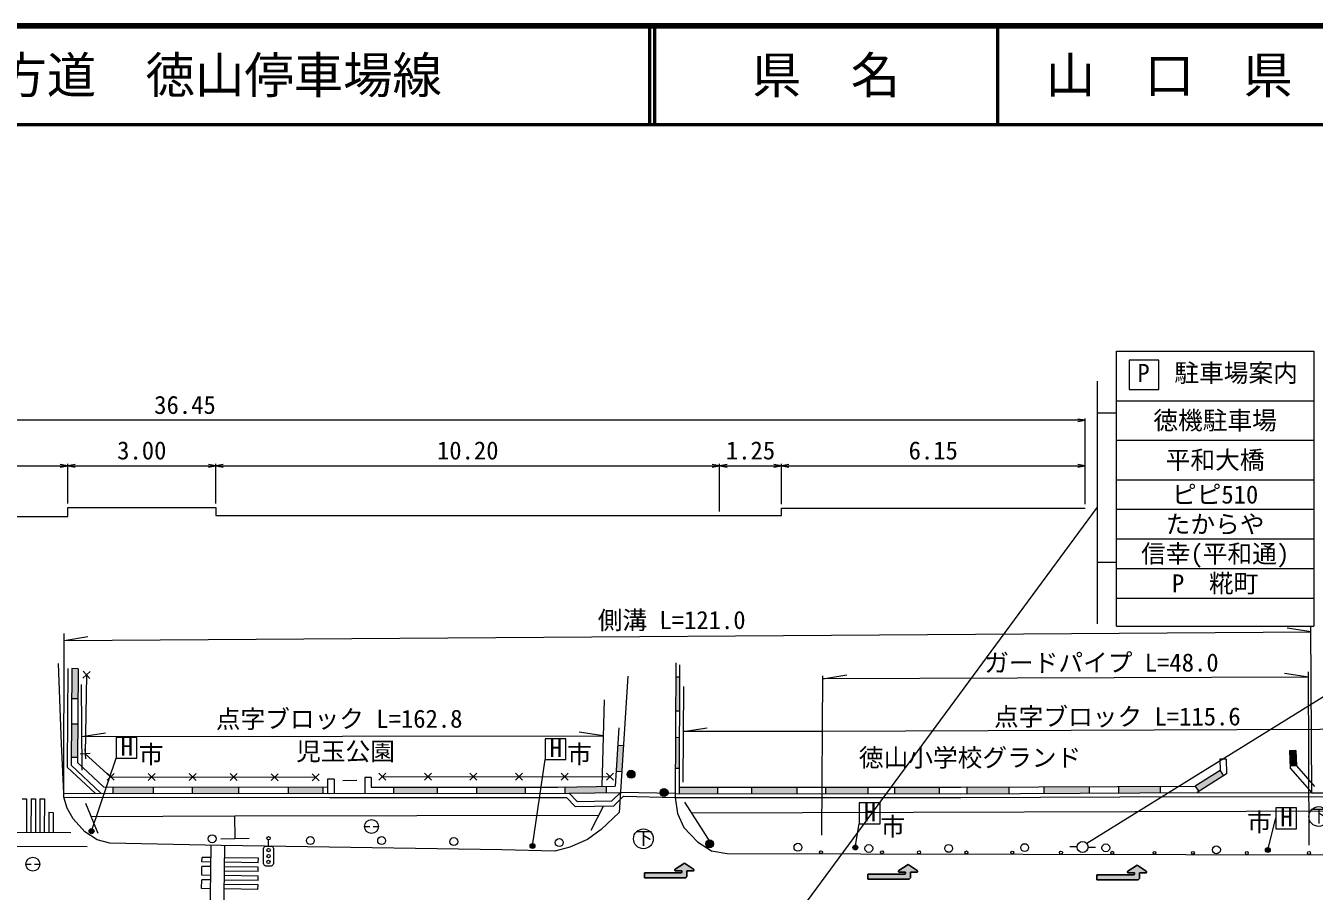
# Model space of a CAD drawing. Units: millimetres at full size, sheet at 1:1000, with parts at other scales. Extents: x 40000 to 680000, y 20000 to 380000.
# Drawn here: x 234608 to 365050, y 292363 to 380000 of the extents above; entities that cross this region are included whole.
import ezdxf
from ezdxf.enums import TextEntityAlignment as Align

# ---------------------------------------------------------------- set-up
doc = ezdxf.new("R2010")
doc.units = ezdxf.units.MM
doc.header["$LTSCALE"] = 1000
for name, color, linetype, lineweight in [('M-BGD', 7, 'Continuous', 13), ('M-BGD-EXST', 7, 'Continuous', 13), ('M-STR-HTXT', 7, 'Continuous', 13), ('M-STR-STR3', 7, 'Continuous', 25), ('M-STR-STRC', 7, 'Continuous', 13), ('M-TTL', 2, 'Continuous', 140), ('M-TTL-LINE', 7, 'Continuous', 50)]:
    doc.layers.add(name, color=color, linetype=linetype, lineweight=lineweight)
doc.layers.add('M-BMK-HTXT', color=7, linetype='Continuous')
doc.layers.add('M-TTL-TXT', color=7, linetype='Continuous')
doc.styles.add('ＭＳ ゴシック', font='')
doc.styles.get('ＭＳ ゴシック').set_extended_font_data('MS Gothic')

# ---------------------------------------------------------------- blocks, each defined once
blk = doc.blocks.new('open_arrow')
at = {"color": 0, "linetype": 'Continuous', "lineweight": -2}
blk.add_lwpolyline([(7.5, 1.25), (0, 0), (7.5, -1.25)], dxfattribs=at)

msp = doc.modelspace()

# ---------------------------------------------------------------- hatches: boundary and pattern name
at = {"layer": 'M-BGD'}
for points in [[(239912, 314898), (239262, 314903), (239241, 311842), (239891, 311837)], [(300809, 314031), (300420, 314033), (300398, 310601), (300807, 310598)], [(239874, 309273), (239224, 309277), (239201, 305919), (239851, 305915)], [(300360, 304806), (300802, 304803), (300804, 307913), (300380, 307916)], [(295124, 307111), (294525, 307149), (294357, 304510), (294956, 304472)], [(363189, 306607), (362539, 306584), (362594, 305049), (363243, 305072)], [(295789, 304601, 0.47269), (295521, 304043, 0.23212), (295795, 303822)], [(295789, 304601), (295795, 303822, 0.62322), (296247, 304381, 0.35806)], [(355861, 304043), (355512, 304591), (353011, 302995), (353360, 302448)], [(243414, 302928), (243414, 302278), (247516, 302275), (247517, 302925)], [(251452, 302922), (251451, 302272), (256132, 302268), (256132, 302918)], [(264681, 302912), (261171, 302914), (261170, 302264), (264680, 302262)], [(276264, 302260), (276264, 302910), (271847, 302911), (271847, 302261)], [(285153, 302259), (285153, 302909), (280250, 302910), (280250, 302260)], [(293380, 302348), (293368, 302998), (289179, 302922), (289191, 302272)], [(299133, 302749, 0.47269), (298866, 302191, 0.23212), (299140, 301970)], [(299133, 302749), (299140, 301970, 0.62322), (299591, 302529, 0.35806)], [(304685, 302259), (304685, 302909), (300800, 302912), (300800, 302262)], [(312712, 302252), (312712, 302902), (308102, 302906), (308102, 302256)], [(315608, 302900), (315608, 302250), (319888, 302246), (319888, 302896)], [(322589, 302894), (322589, 302244), (327110, 302240), (327110, 302890)], [(329911, 302891), (329914, 302241), (334152, 302260), (334149, 302910)], [(342285, 302297), (342282, 302947), (337700, 302926), (337703, 302276)], [(349466, 302329), (349463, 302979), (345279, 302961), (345282, 302311)], [(303749, 297548, 0.47269), (303481, 296991, 0.23212), (303755, 296770)], [(303749, 297548), (303755, 296770, 0.62322), (304206, 297328, 0.35806)]]:
    msp.add_hatch(color=256, dxfattribs=at).paths.add_polyline_path(points)
at = {"layer": 'M-BGD-EXST'}
for points in [[(241498, 298546, 1), (241045, 298335, 1)], [(286129, 297050, 1), (285676, 296840, 1)], [(318817, 296897, 1), (318363, 296686, 1)], [(360576, 296648, 1), (360123, 296438, 1)]]:
    msp.add_hatch(color=256, dxfattribs=at).paths.add_polyline_path(points)
at = {"layer": 'M-STR-STR3'}
for points in [[(301540, 294418), (302160, 294418, 0.74206), (302216, 294601), (301290, 295218), (300365, 294601, 0.74206), (300421, 294417), (301040, 294418), (301041, 294318, -0.41421), (300941, 294218), (297234, 294216), (297235, 293716), (301341, 293718, 0.41388), (301541, 293918)], [(324177, 294283), (324797, 294283, 0.74206), (324852, 294467), (323927, 295083), (323002, 294466, 0.74206), (323057, 294283), (323677, 294283), (323677, 294183, -0.41421), (323577, 294083), (319871, 294082), (319871, 293582), (323977, 293583, 0.41388), (324177, 293783)], [(347360, 294214), (347980, 294215, 0.74206), (348035, 294398), (347110, 295014), (346185, 294397, 0.74206), (346240, 294214), (346860, 294214), (346860, 294114, -0.41421), (346760, 294014), (343054, 294013), (343054, 293513), (347160, 293514, 0.41388), (347360, 293714)]]:
    msp.add_hatch(color=256, dxfattribs=at).paths.add_polyline_path(points)

# ---------------------------------------------------------------- linework, layer by layer
at = {"layer": 'M-BGD'}
for p, q in [((239912, 314898), (239262, 314903)), ((241117, 314620), (240398, 313925)), ((241105, 313913), (240410, 314632)), ((300800, 302912), (300810, 315304)), ((300809, 314031), (300420, 314033)), ((239891, 311837), (239241, 311842)), ((300807, 310598), (300398, 310601)), ((239874, 309273), (239224, 309277)), ((294637, 308919), (294262, 303014)), ((300804, 307913), (300380, 307916)), ((240604, 306780), (240651, 305781)), ((294525, 307149), (295124, 307111)), ((363189, 306607), (362539, 306584)), ((239851, 305915), (239201, 305919)), ((241127, 306304), (240128, 306257)), ((356147, 305736), (355497, 305728)), ((243548, 304301), (242840, 303596)), ((242841, 304303), (243547, 303594)), ((247702, 304292), (246993, 303587)), ((246994, 304294), (247700, 303585)), ((251855, 304284), (251146, 303578)), ((251148, 304285), (251853, 303576)), ((256008, 304275), (255299, 303569)), ((255301, 304276), (256006, 303568)), ((260161, 304266), (259452, 303560)), ((259454, 304267), (260159, 303559)), ((264314, 304257), (263605, 303551)), ((263607, 304258), (264312, 303550)), ((270351, 304331), (271058, 303623)), ((271058, 304330), (270351, 303624)), ((270705, 303977), (293764, 303952)), ((275670, 304325), (274962, 303619)), ((274963, 304326), (275669, 303618)), ((280282, 304320), (279574, 303614)), ((279575, 304321), (280281, 303613)), ((284894, 304315), (284186, 303609)), ((284187, 304316), (284893, 303608)), ((289506, 304310), (288798, 303604)), ((288799, 304311), (289505, 303603)), ((293410, 304305), (294117, 303598)), ((294118, 304305), (293410, 303598)), ((294357, 304510), (294956, 304472)), ((300802, 304803), (300360, 304806)), ((355512, 304591), (355861, 304043)), ((363243, 305072), (362594, 305049)), ((242477, 302928), (265168, 302911)), ((243414, 302928), (243414, 302278)), ((247517, 302925), (247516, 302275)), ((251452, 302922), (251451, 302272)), ((256132, 302918), (256132, 302268)), ((261171, 302914), (261170, 302264)), ((264681, 302912), (264680, 302262)), ((265168, 302911), (265167, 302261)), ((265168, 303707), (265168, 302911)), ((265818, 303707), (265168, 303707)), ((265818, 303707), (265818, 302261)), ((266718, 303581), (268114, 303595)), ((268925, 303868), (268925, 302261)), ((269575, 303868), (268925, 303868)), ((269575, 303868), (269575, 302911)), ((271847, 302911), (271847, 302261)), ((276264, 302910), (276264, 302260)), ((280250, 302910), (280250, 302260)), ((285153, 302909), (285153, 302259)), ((289179, 302922), (289191, 302272)), ((293368, 302998), (293380, 302348)), ((300800, 302262), (300800, 302912)), ((304685, 302259), (304685, 302909)), ((308102, 302256), (308102, 302906)), ((312712, 302252), (312712, 302902)), ((315608, 302250), (315608, 302900)), ((319888, 302246), (319888, 302896)), ((322589, 302244), (322589, 302894)), ((327110, 302240), (327110, 302890)), ((329914, 302241), (329911, 302891)), ((334152, 302260), (334149, 302910)), ((337703, 302276), (337700, 302926)), ((342285, 302297), (342282, 302947)), ((345282, 302311), (345279, 302961)), ((349463, 302979), (349466, 302329)), ((353011, 302995), (353360, 302448)), ((238470, 301881), (265399, 301861)), ((238471, 302281), (265399, 302261)), ((265168, 302261), (265168, 302261)), ((265399, 302261), (289624, 302280)), ((265399, 301861), (289336, 301859)), ((290232, 300941), (289336, 301859)), ((289624, 302280), (294823, 302374)), ((289624, 302280), (290439, 301445)), ((290439, 301445), (293938, 301508)), ((293938, 301508), (294823, 302374)), ((294146, 301012), (295130, 301976)), ((300345, 302262), (294823, 302374)), ((295130, 301976), (300341, 301862)), ((300341, 301862), (329258, 301838)), ((300345, 302262), (329258, 302238)), ((301300, 301391), (303936, 297278)), ((329258, 302238), (353433, 302347)), ((329258, 301838), (353433, 301947)), ((353433, 302347), (364790, 302329)), ((353433, 301947), (364791, 301929)), ((364790, 302329), (406638, 302505)), ((364791, 301929), (407035, 302106)), ((240642, 301279), (241902, 298249)), ((290232, 300941), (294146, 301012)), ((293061, 300937), (291831, 298503)), ((255823, 297687), (255778, 299987)), ((268913, 298922), (269438, 298922)), ((269788, 298922), (270313, 298922)), ((254355, 297653), (257236, 297720)), ((341050, 296843), (340300, 296845)), ((342150, 296841), (342900, 296839)), ((234620, 295102), (235145, 295102)), ((235495, 295102), (236020, 295102))]:
    msp.add_line(p, q, dxfattribs=at)
for points in [[(159604, 331132), (186104, 331132), (186104, 330299), (192354, 330299), (238854, 330299), (238854, 331212), (253854, 331212), (253854, 330405), (304854, 330405), (311104, 330405), (311104, 331146), (341854, 331146)], [(295570, 314141), (294694, 300338), (292856, 298603), (291469, 297613), (289691, 296814), (288153, 296426), (282821, 296561), (254377, 297008), (243120, 297234), (241852, 297573), (240589, 298365), (239395, 299702), (238816, 300781), (238470, 301881), (238471, 302281), (238242, 307296), (237922, 315436)], [(238862, 314905), (238795, 304941), (241635, 302279)], [(239262, 314903), (239196, 305113), (242220, 302279)], [(239912, 314898), (239848, 305393), (242477, 302928)], [(300429, 315493), (300341, 301862), (300592, 300224), (301227, 298800), (302622, 297373), (304047, 296464), (305600, 296183), (319115, 296166), (352038, 296095), (379760, 296062)], [(240758, 314272), (240628, 306281), (243194, 303949), (263960, 303904)], [(362539, 306584), (362602, 304817), (364790, 302329)], [(363189, 306607), (363243, 305072), (365083, 302980)], [(355497, 305728), (355512, 304591), (353011, 302995)], [(356147, 305736), (356166, 304238), (353202, 302346)], [(269575, 302911), (288465, 302909), (294262, 303014)], [(300800, 302912), (329256, 302888), (353011, 302995)], [(241200, 299939), (255778, 299987), (292618, 300061)], [(302002, 300297), (369410, 300495), (392262, 300522), (408214, 300588)]]:
    msp.add_lwpolyline(points, dxfattribs=at)
for centre, radius in [((295884, 304212), 400), ((299228, 302360), 400), ((269613, 298922), 700), ((253481, 297676), 400), ((263417, 297494), 400), ((270636, 297494), 400), ((277943, 297389), 400), ((288619, 297290), 400), ((303844, 297160), 400), ((312784, 296816), 400), ((315113, 296321), 150), ((319956, 296687), 400), ((321295, 296312), 150), ((325039, 296304), 150), ((328041, 296703), 400), ((329836, 296293), 150), ((334476, 296283), 150), ((335734, 296778), 400), ((339412, 296273), 150), ((341600, 296842), 550), ((343951, 296757), 400), ((344598, 296261), 150), ((348877, 296252), 150), ((352771, 296244), 150), ((355148, 296558), 400), ((358228, 296238), 150), ((364521, 296230), 150), ((235320, 295102), 700)]:
    msp.add_circle(centre, radius, dxfattribs=at)
at = {"layer": 'M-BGD-EXST'}
for p, q in [((245862, 307947), (243762, 307947)), ((243762, 307947), (243762, 305847)), ((245862, 305847), (245862, 307947)), ((289294, 307797), (287194, 307797)), ((287194, 307797), (287194, 305697)), ((289294, 305697), (289294, 307797)), ((241271, 298440), (243762, 305847)), ((243762, 305847), (245862, 305847)), ((285903, 296945), (287194, 305697)), ((287194, 305697), (289294, 305697)), ((321093, 301304), (318993, 301304)), ((318993, 301304), (318993, 299204)), ((321093, 299204), (321093, 301304)), ((363267, 300797), (361167, 300797)), ((361167, 300797), (361167, 298697)), ((363267, 298697), (363267, 300797)), ((318590, 296791), (318993, 299204)), ((318993, 299204), (321093, 299204)), ((360350, 296543), (361167, 299747)), ((361167, 298697), (363267, 298697))]:
    msp.add_line(p, q, dxfattribs=at)
for centre, radius in [((365508, 299927), 1000), ((241271, 298440), 250), ((297137, 297671), 1000), ((285903, 296945), 250), ((318590, 296791), 250), ((360350, 296543), 250)]:
    msp.add_circle(centre, radius, dxfattribs=at)
at = {"layer": 'M-STR-HTXT'}
for p, q in [((341854, 340047), (159604, 340047)), ((341854, 331546), (341854, 340247)), ((192354, 335434), (238854, 335434)), ((238854, 331612), (238854, 335634)), ((238854, 335434), (253854, 335434)), ((253854, 331612), (253854, 335634)), ((253854, 335434), (304854, 335434)), ((304854, 330805), (304854, 335634)), ((304854, 335434), (311104, 335434)), ((311104, 331546), (311104, 335634)), ((311104, 335434), (341854, 335434)), ((238471, 302281), (238483, 318467)), ((238482, 317742), (364724, 318635)), ((364724, 318635), (362297, 319002)), ((364790, 302329), (364722, 319183)), ((238482, 317742), (240904, 318143)), ((364466, 314029), (362040, 314406)), ((364525, 297026), (364464, 314593)), ((240224, 313295), (240296, 304613)), ((301196, 313092), (301115, 303420)), ((315212, 298030), (315304, 314163)), ((315303, 313881), (317726, 314273)), ((364466, 314029), (315303, 313881)), ((293169, 311752), (292913, 302990)), ((240268, 308022), (242692, 308409)), ((240268, 308022), (293062, 308102)), ((293062, 308102), (290637, 308483)), ((301158, 308535), (303583, 308918))]:
    msp.add_line(p, q, dxfattribs=at)
msp.add_lwpolyline([(408995, 308937), (365609, 308755), (315272, 308529), (301158, 308535)], dxfattribs=at)
at = {"layer": 'M-STR-STR3'}
for p, q in [((300365, 294601), (301290, 295218)), ((301290, 295218), (302216, 294601)), ((323002, 294466), (323927, 295083)), ((323927, 295083), (324852, 294467)), ((346185, 294397), (347110, 295014)), ((347110, 295014), (348035, 294398)), ((297234, 294216), (300941, 294218)), ((297235, 293716), (297234, 294216)), ((297235, 293716), (301341, 293718)), ((301040, 294418), (300421, 294417)), ((301041, 294318), (301040, 294418)), ((302160, 294418), (301540, 294418)), ((301541, 293918), (301540, 294418)), ((319871, 294082), (323577, 294083)), ((319871, 293582), (319871, 294082)), ((319871, 293582), (323977, 293583)), ((323677, 294283), (323057, 294283)), ((323677, 294183), (323677, 294283)), ((324797, 294283), (324177, 294283)), ((324177, 293783), (324177, 294283)), ((343054, 294013), (346760, 294014)), ((343054, 293513), (343054, 294013)), ((343054, 293513), (347160, 293514)), ((346860, 294214), (346240, 294214)), ((346860, 294114), (346860, 294214)), ((347980, 294215), (347360, 294214)), ((347360, 293714), (347360, 294214))]:
    msp.add_line(p, q, dxfattribs=at)
for centre, radius, start, end in [((300421, 294517), 100, 123.70863, 270.01856), ((300941, 294318), 100, 270.01856, 0.01856), ((301341, 293918), 200, 270.01856, 359.95421), ((302160, 294518), 100, 270.01856, 56.32849), ((323057, 294383), 100, 123.70863, 270.01856), ((323577, 294183), 100, 270.01856, 0.01856), ((323977, 293783), 200, 270.01856, 359.95421), ((324797, 294383), 100, 270.01856, 56.32849), ((346240, 294314), 100, 123.70863, 270.01856), ((346760, 294114), 100, 270.01856, 0.01856), ((347160, 293714), 200, 270.01856, 359.95421), ((347980, 294315), 100, 270.01856, 56.32849)]:
    msp.add_arc(centre, radius, start, end, dxfattribs=at)
at = {"layer": 'M-STR-STRC'}
for p, q in [((345016, 319214), (345016, 347035)), ((345016, 347035), (365016, 347035)), ((365016, 347035), (365016, 319214)), ((346303, 346154), (346303, 343154)), ((349303, 346154), (346303, 346154)), ((349303, 343154), (349303, 346154)), ((343063, 344025), (343063, 319445)), ((346303, 343154), (349303, 343154)), ((345016, 342035), (365016, 342035)), ((343063, 340814), (345016, 340814)), ((345016, 338035), (365016, 338035)), ((345016, 334035), (365016, 334035)), ((343063, 331241), (308462, 284294)), ((345016, 331035), (365016, 331035)), ((345016, 328035), (365016, 328035)), ((343063, 325670), (345013, 325670)), ((345016, 325035), (365016, 325035)), ((380308, 320941), (342012, 297207)), ((345016, 322035), (365016, 322035)), ((345016, 319214), (365016, 319214)), ((234245, 301726), (234695, 301724)), ((234695, 301724), (234681, 298324)), ((235145, 301722), (235131, 298322)), ((235145, 301722), (235595, 301720)), ((235595, 301720), (235581, 298320)), ((236045, 301718), (236031, 298318)), ((236045, 301718), (236495, 301716)), ((236495, 301716), (236481, 298316)), ((236939, 300354), (236931, 298315)), ((236939, 300354), (237389, 300352)), ((237389, 300352), (237381, 298313)), ((226791, 298357), (239176, 298305)), ((259189, 296927), (259192, 297560)), ((224581, 296966), (240821, 296898)), ((253230, 286017), (253370, 297009)), ((254630, 285999), (254770, 296992)), ((258678, 295130), (258687, 296730)), ((258889, 296929), (259489, 296925)), ((259687, 296724), (259678, 295124)), ((252432, 293974), (252443, 294874)), ((253343, 294863), (252443, 294874)), ((252449, 295324), (252455, 295774)), ((253349, 295313), (252449, 295324)), ((253354, 295763), (252455, 295774)), ((258143, 294801), (254743, 294845)), ((258148, 295251), (254749, 295295)), ((258154, 295701), (254754, 295745)), ((258137, 294351), (258143, 294801)), ((258148, 295251), (258154, 295701)), ((258877, 294929), (259477, 294925)), ((252414, 292624), (252426, 293524)), ((253326, 293513), (252426, 293524)), ((253332, 293963), (252432, 293974)), ((258125, 293452), (254726, 293495)), ((258131, 293902), (254731, 293945)), ((258137, 294351), (254737, 294395)), ((258125, 293452), (258131, 293902)), ((253314, 292613), (252414, 292624)), ((258114, 292552), (254714, 292595)), ((258120, 293002), (254720, 293045)), ((258114, 292552), (258120, 293002))]:
    msp.add_line(p, q, dxfattribs=at)
for centre in [(259193, 297727), (259186, 296527), (259179, 295327), (259183, 295927)]:
    msp.add_circle(centre, 167, dxfattribs=at)
for centre, radius, start, end in [((258964, 296651), 288, 105.19614, 164.13312), ((259418, 296657), 277, 13.97816, 75.35109), ((258990, 295240), 331, 199.3686, 249.96065), ((259392, 295212), 299, 286.4437, 342.88556)]:
    msp.add_arc(centre, radius, start, end, dxfattribs=at)
at = {"layer": 'M-TTL'}
msp.add_line((680000, 380000), (40000, 380000), dxfattribs=at)
at = {"layer": 'M-TTL-LINE'}
for p, q in [((297750, 380000), (297750, 370000)), ((298250, 380000), (298250, 370000)), ((333000, 380000), (333000, 370000)), ((40000, 370000), (680000, 370000))]:
    msp.add_line(p, q, dxfattribs=at)

# ---------------------------------------------------------------- block references
at = {"layer": 'M-STR-HTXT', "xscale": 100, "yscale": 100, "rotation": 180}
for p in [(341854, 340047), (238854, 335434), (253854, 335434), (304854, 335434), (311104, 335434), (341854, 335434)]:
    msp.add_blockref('open_arrow', p, dxfattribs=at)
at = {"layer": 'M-STR-HTXT', "xscale": 100, "yscale": 100}
for p in [(238854, 335434), (253854, 335434), (304854, 335434), (311104, 335434)]:
    msp.add_blockref('open_arrow', p, dxfattribs=at)

# ---------------------------------------------------------------- texts
at = {"layer": 'M-BGD-EXST', "style": 'ＭＳ ゴシック'}
for s, height, p in [('H', 1833, (244214, 305539)), ('H', 1833, (287646, 305389)), ('H', 1833, (319445, 298896)), ('H', 1833, (361620, 298389)), ('下', 1320, (364656, 298940)), ('下', 1320, (296284, 296683))]:
    msp.add_text(s, height=height, dxfattribs=at).set_placement(p, align=Align.BOTTOM_LEFT)
at = {"layer": 'M-BMK-HTXT', "style": 'ＭＳ ゴシック'}
for s, p in [('児玉公園', (261981, 305066)), ('徳山小学校グランド', (318951, 304428))]:
    msp.add_text(s, height=1833, dxfattribs=at).set_placement(p, align=Align.BOTTOM_LEFT)
at = {"layer": 'M-STR-HTXT', "style": 'ＭＳ ゴシック'}
for s, p in [('36.45', (250729, 340147)), ('3.00', (246354, 335534)), ('10.20', (279354, 335534)), ('1.25', (307979, 335534)), ('6.15', (326479, 335534))]:
    msp.add_text(s, height=1833, dxfattribs=at).set_placement(p, align=Align.BOTTOM_CENTER)
for s, p in [('側溝 L=121.0', (292510, 318340)), ('ガードパイプ L=48.0', (331647, 314021)), ('点字ブロック L=162.8', (253849, 308326)), ('点字ブロック L=115.6', (332629, 308556))]:
    msp.add_text(s, height=1833, rotation=0.107, dxfattribs=at).set_placement(p, align=Align.BOTTOM_LEFT)
for p in [(246043, 304753), (289412, 304772), (321133, 297445), (358246, 297880)]:
    msp.add_text('市', height=1833, dxfattribs=at).set_placement(p, align=Align.BOTTOM_LEFT)
at = {"layer": 'M-STR-STRC', "style": 'ＭＳ ゴシック'}
msp.add_text('P  駐車場案内', height=1833, dxfattribs=at).set_placement((347147, 343378), align=Align.BOTTOM_LEFT)
for s, p in [('徳機駐車場', (355016, 340035)), ('平和大橋', (355016, 336035)), ('ピピ510', (355016, 332535)), ('たからや', (355016, 329535)), ('信幸(平和通)', (355016, 326535)), ('P  糀町', (355016, 323535))]:
    msp.add_text(s, height=1833, dxfattribs=at).set_placement(p, align=Align.MIDDLE_CENTER)
at = {"layer": 'M-TTL-TXT', "style": 'ＭＳ ゴシック'}
msp.add_text('主要地方道\u3000徳山停車場線', height=3666, dxfattribs=at).set_placement((216734, 375000), align=Align.MIDDLE_LEFT)
for s, p in [('県\u3000名', (315625, 375000)), ('山\u3000口\u3000県', (350375, 375000))]:
    msp.add_text(s, height=3666, dxfattribs=at).set_placement(p, align=Align.MIDDLE_CENTER)

doc.saveas('drawing.dxf')
